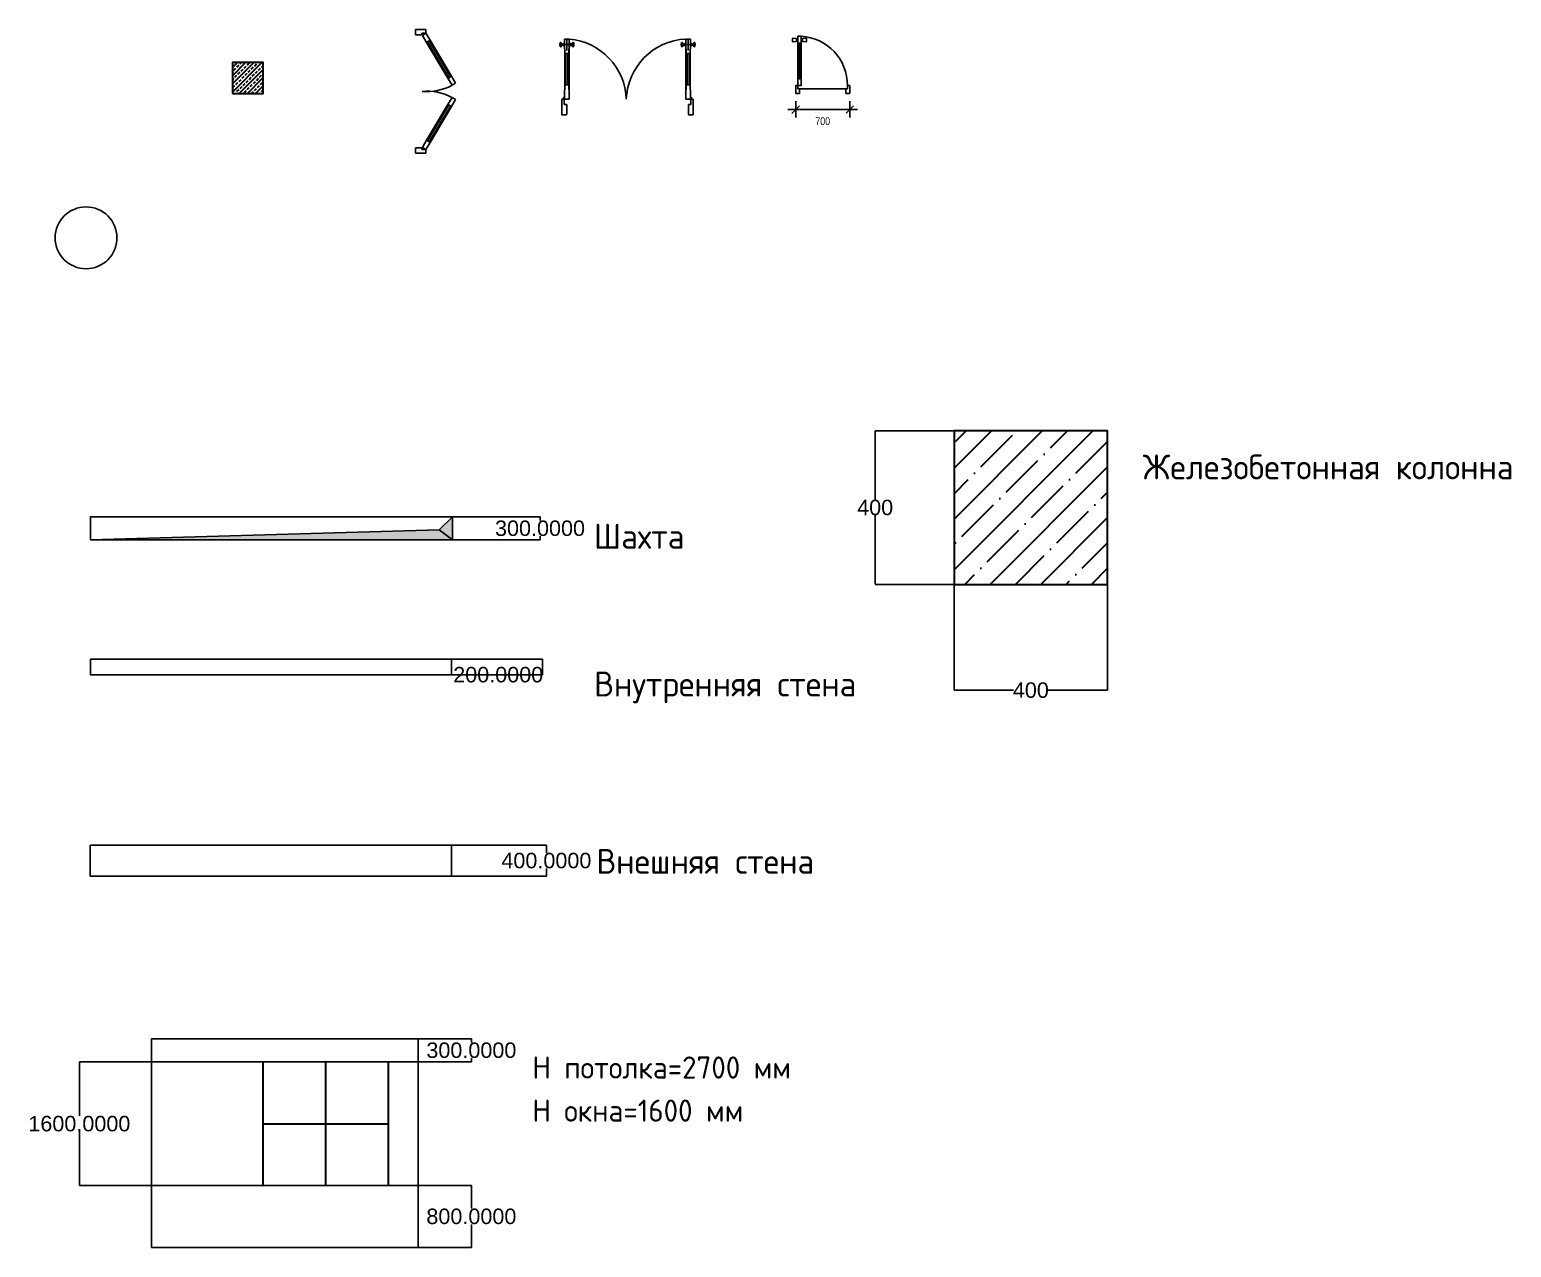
# Model space of a CAD drawing. Header units: millimetres. Extents: x -6014 to 220479, y -27718 to 28747.
# Drawn here: x 161054 to 180236, y 6663 to 22420 of the extents above; entities that cross this region are included whole.
import ezdxf

# ---------------------------------------------------------------- set-up
doc = ezdxf.new("R2010")
doc.units = ezdxf.units.MM
doc.header["$MEASUREMENT"] = 0
doc.linetypes.add('CENTER', pattern=[2, 1.25, -0.25, 0.25, -0.25])
doc.layers.add('Plan 2', color=7, linetype='Continuous')
doc.styles.add('DIM', font='', dxfattribs={"height": 100})
doc.styles.add('gost', font='GOST Common.ttf')
doc.styles.get("Standard").update_dxf_attribs({"font": 'arial.ttf'})
doc.styles.get('DIM').set_extended_font_data('VNI-Helve-Condense')
doc.dimstyles.new('100', dxfattribs={"dimtxt": 100, "dimasz": 100, "dimexe": 100, "dimexo": 100, "dimgap": 100, "dimtad": 2, "dimdec": 0, "dimzin": 0, "dimdsep": 46, "dimtxsty": 'DIM', "dimblk": 'ARCHTICK', "dimcen": 100, "dimdle": 100, "dimadec": 0, "dimazin": 0, "dimtfac": 1, "dimtdec": 0, "dimtofl": 0, "dimtmove": 0, "dimatfit": 3, "dimldrblk": 'ARCHTICK', "dimfxl": 1, "dimtolj": 1, "dimtzin": 0, "dimarcsym": 0})
doc.dimstyles.get("Standard").update_dxf_attribs({"dimtxt": 0.18, "dimasz": 0.18, "dimexe": 0.18, "dimexo": 0.0625, "dimgap": 0.09, "dimtad": 0, "dimtih": 1, "dimtoh": 1, "dimdec": 4, "dimzin": 0, "dimdsep": 46, "dimtxsty": 'Standard', "dimcen": 0.09, "dimadec": 0, "dimazin": 0, "dimtfac": 1, "dimtdec": 4, "dimtofl": 0, "dimtmove": 0, "dimatfit": 3, "dimfxl": 1, "dimtolj": 1, "dimtzin": 0, "dimarcsym": 0})

# ---------------------------------------------------------------- blocks, each defined once
blk = doc.blocks.new('*D4')
at = {"color": 0, "lineweight": -2, "transparency": 16777216}
for p, q in [((166516.6558656619, 14272.43932727888), (167692.5402302899, 14272.43932727888)), ((167692.3602302899, 14272.25932727888), (167692.3602302899, 14072.61932727888)), ((166516.6558656619, 14072.43932727888), (167692.5402302899, 14072.43932727888)), ((167692.3602302899, 14072.25932727888), (167692.1802302899, 14072.25932727888)), ((167692.3602302899, 14072.43932727888), (167692.3602302899, 14072.25932727888))]:
    blk.add_line(p, q, dxfattribs=at)
at = {"color": 0, "transparency": 16777216}
for points in [[(167692.3302302899, 14272.25932727888), (167692.3902302899, 14272.25932727888), (167692.3602302899, 14272.43932727888)], [(167692.3302302899, 14072.61932727888), (167692.3902302899, 14072.61932727888), (167692.3602302899, 14072.43932727888)]]:
    blk.add_solid(points, dxfattribs=at)
at = {"layer": 'Defpoints', "color": 0, "transparency": 16777216}
for p in [(166516.5933656619, 14272.43932727888), (166516.5933656619, 14072.43932727888), (167692.3602302899, 14072.43932727888)]:
    blk.add_point(p, dxfattribs=at)
at = {"color": 0, "transparency": 16777216, "insert": (167120.1939137824, 14072.25932727883), "char_height": 200, "attachment_point": 5}
blk.add_mtext('\\A1;200.0000', dxfattribs=at)
blk = doc.blocks.new('*D5')
at = {"color": 0, "lineweight": -2, "transparency": 16777216}
for p, q in [((166517.4168798254, 11866.92792346492), (167743.7818498172, 11866.92792346492)), ((167743.6018498172, 11866.74792346492), (167743.6018498172, 11769.13252100926)), ((167743.6018498172, 11467.10792346492), (167743.6018498172, 11564.72332592058)), ((166517.4168798254, 11466.92792346492), (167743.7818498172, 11466.92792346492))]:
    blk.add_line(p, q, dxfattribs=at)
at = {"color": 0, "transparency": 16777216}
for points in [[(167743.5718498172, 11866.74792346492), (167743.6318498172, 11866.74792346492), (167743.6018498172, 11866.92792346492)], [(167743.5718498172, 11467.10792346492), (167743.6318498172, 11467.10792346492), (167743.6018498172, 11466.92792346492)]]:
    blk.add_solid(points, dxfattribs=at)
at = {"layer": 'Defpoints', "color": 0, "transparency": 16777216}
for p in [(166517.3543798254, 11866.92792346492), (166517.3543798254, 11466.92792346492), (167743.6018498172, 11466.92792346492)]:
    blk.add_point(p, dxfattribs=at)
at = {"color": 0, "transparency": 16777216, "insert": (167743.6018498172, 11666.92792346487), "char_height": 200, "attachment_point": 5}
blk.add_mtext('\\A1;400.0000', dxfattribs=at)
blk = doc.blocks.new('*D6')
at = {"color": 0, "lineweight": -2, "transparency": 16777216}
for p, q in [((166083.8348278627, 9362.599399940813), (166772.7277922787, 9362.599399940813)), ((166772.5477922787, 9362.419399940813), (166772.5477922787, 9314.872210309162)), ((166083.8348278627, 9062.599399940813), (166772.7277922787, 9062.599399940813)), ((166772.5477922787, 9062.779399940813), (166772.5477922787, 9110.326589572463))]:
    blk.add_line(p, q, dxfattribs=at)
at = {"color": 0, "transparency": 16777216}
for points in [[(166772.5177922787, 9362.419399940813), (166772.5777922787, 9362.419399940813), (166772.5477922787, 9362.599399940813)], [(166772.5177922787, 9062.779399940813), (166772.5777922787, 9062.779399940813), (166772.5477922787, 9062.599399940813)]]:
    blk.add_solid(points, dxfattribs=at)
at = {"layer": 'Defpoints', "color": 0, "transparency": 16777216}
for p in [(166083.7723278627, 9362.599399940813), (166083.7723278627, 9062.599399940813), (166772.5477922787, 9062.599399940813)]:
    blk.add_point(p, dxfattribs=at)
at = {"color": 0, "transparency": 16777216, "insert": (166772.5477922787, 9212.599399940764), "char_height": 200, "attachment_point": 5}
blk.add_mtext('\\A1;300.0000', dxfattribs=at)
blk = doc.blocks.new('*D7')
at = {"color": 0, "lineweight": -2, "transparency": 16777216}
for p, q in [((166083.8348278627, 7462.599399940813), (166772.7277922787, 7462.599399940813)), ((166772.5477922787, 7462.419399940813), (166772.5477922787, 7164.803997485151)), ((166772.5477922787, 6662.779399940813), (166772.5477922787, 6960.394802396475)), ((166083.8348278627, 6662.599399940813), (166772.7277922787, 6662.599399940813))]:
    blk.add_line(p, q, dxfattribs=at)
at = {"color": 0, "transparency": 16777216}
for points in [[(166772.5177922787, 7462.419399940813), (166772.5777922787, 7462.419399940813), (166772.5477922787, 7462.599399940813)], [(166772.5177922787, 6662.779399940813), (166772.5777922787, 6662.779399940813), (166772.5477922787, 6662.599399940813)]]:
    blk.add_solid(points, dxfattribs=at)
at = {"layer": 'Defpoints', "color": 0, "transparency": 16777216}
for p in [(166083.7723278627, 7462.599399940813), (166083.7723278627, 6662.599399940813), (166772.5477922787, 6662.599399940813)]:
    blk.add_point(p, dxfattribs=at)
at = {"color": 0, "transparency": 16777216, "insert": (166772.5477922787, 7062.599399940764), "char_height": 200, "attachment_point": 5}
blk.add_mtext('\\A1;800.0000', dxfattribs=at)
blk = doc.blocks.new('*D8')
at = {"color": 0, "lineweight": -2, "transparency": 16777216}
for p, q in [((162633.7098278627, 9062.599399940813), (161697.6717571319, 9062.599399940813)), ((161697.8517571319, 9062.419399940813), (161697.8517571319, 8364.80399748515)), ((161697.8517571319, 7462.779399940812), (161697.8517571319, 8160.394802396474)), ((162633.7098278627, 7462.599399940813), (161697.6717571319, 7462.599399940812))]:
    blk.add_line(p, q, dxfattribs=at)
at = {"color": 0, "transparency": 16777216}
for points in [[(161697.8217571319, 9062.419399940813), (161697.8817571319, 9062.419399940813), (161697.8517571319, 9062.599399940813)], [(161697.8217571319, 7462.779399940812), (161697.8817571319, 7462.779399940812), (161697.8517571319, 7462.599399940812)]]:
    blk.add_solid(points, dxfattribs=at)
at = {"layer": 'Defpoints', "color": 0, "transparency": 16777216}
for p in [(162633.7723278627, 9062.599399940813), (161697.8517571319, 7462.599399940812), (162633.7723278627, 7462.599399940813)]:
    blk.add_point(p, dxfattribs=at)
at = {"color": 0, "transparency": 16777216, "insert": (161697.8517571319, 8262.599399940766), "char_height": 200, "attachment_point": 5}
blk.add_mtext('\\A1;1600.0000', dxfattribs=at)
blk = doc.blocks.new('*D9')
at = {"color": 0, "lineweight": -2, "transparency": 16777216}
for p, q in [((166527.4368995056, 16117.04385516211), (167661.4654857375, 16117.04385516211)), ((167661.2854857375, 16116.86385516211), (167661.2854857375, 16069.31666553046)), ((166527.4368995056, 15817.04385516211), (167661.4654857375, 15817.04385516211)), ((167661.2854857375, 15817.22385516211), (167661.2854857375, 15864.77104479376))]:
    blk.add_line(p, q, dxfattribs=at)
at = {"color": 0, "transparency": 16777216}
for points in [[(167661.2554857375, 16116.86385516211), (167661.3154857375, 16116.86385516211), (167661.2854857375, 16117.04385516211)], [(167661.2554857375, 15817.22385516211), (167661.3154857375, 15817.22385516211), (167661.2854857375, 15817.04385516211)]]:
    blk.add_solid(points, dxfattribs=at)
at = {"layer": 'Defpoints', "color": 0, "transparency": 16777216}
for p in [(166527.3743995056, 16117.04385516211), (166527.3743995056, 15817.04385516211), (167661.2854857375, 15817.04385516211)]:
    blk.add_point(p, dxfattribs=at)
at = {"color": 0, "transparency": 16777216, "insert": (167661.2854857375, 15967.04385516206), "char_height": 200, "attachment_point": 5}
blk.add_mtext('\\A1;300.0000', dxfattribs=at)
blk = doc.blocks.new('*D2')
at = {"color": 0, "lineweight": -2, "transparency": 16777216}
for p, q in [((173021.7358293234, 16814.20704585455), (173021.7358293234, 13872.32894346229)), ((175008.8865891992, 16814.20704585455), (175008.8865891992, 13872.32894346229)), ((173021.9158293234, 13872.50894346229), (173790.5963797933, 13872.50894346229)), ((175008.7065891992, 13872.50894346229), (174240.0260387292, 13872.50894346229))]:
    blk.add_line(p, q, dxfattribs=at)
at = {"color": 0, "transparency": 16777216}
for points in [[(173021.9158293234, 13872.53894346229), (173021.9158293234, 13872.47894346229), (173021.7358293234, 13872.50894346229)], [(175008.7065891992, 13872.53894346229), (175008.7065891992, 13872.47894346229), (175008.8865891992, 13872.50894346229)]]:
    blk.add_solid(points, dxfattribs=at)
at = {"layer": 'Defpoints', "color": 0, "transparency": 16777216}
for p in [(173021.7358293234, 16814.26954585455), (175008.8865891992, 16814.26954585455), (175008.8865891992, 13872.50894346229)]:
    blk.add_point(p, dxfattribs=at)
at = {"color": 0, "transparency": 16777216, "insert": (174015.3112092613, 13872.50894346229), "char_height": 200, "attachment_point": 5}
blk.add_mtext('\\A1;400', dxfattribs=at)
blk = doc.blocks.new('*D3')
at = {"color": 0, "lineweight": -2, "transparency": 16777216}
for p, q in [((174930.2626148089, 17229.44450700425), (171999.8056167364, 17229.44450700425)), ((171999.9856167364, 17229.26450700425), (171999.9856167364, 16338.07372461815)), ((171999.9856167364, 15242.47374714338), (171999.9856167364, 16133.66452952947)), ((174930.2626148089, 15242.29374714338), (171999.8056167364, 15242.29374714338))]:
    blk.add_line(p, q, dxfattribs=at)
at = {"color": 0, "transparency": 16777216}
for points in [[(171999.9556167364, 17229.26450700425), (172000.0156167364, 17229.26450700425), (171999.9856167364, 17229.44450700425)], [(171999.9556167364, 15242.47374714338), (172000.0156167364, 15242.47374714338), (171999.9856167364, 15242.29374714338)]]:
    blk.add_solid(points, dxfattribs=at)
at = {"layer": 'Defpoints', "color": 0, "transparency": 16777216}
for p in [(171999.9856167364, 17229.44450700425), (174930.3251148089, 17229.44450700425), (174930.3251148089, 15242.29374714338)]:
    blk.add_point(p, dxfattribs=at)
at = {"color": 0, "transparency": 16777216, "insert": (171999.9856167363, 16235.86912707376), "char_height": 200, "attachment_point": 5}
blk.add_mtext('\\A1;400', dxfattribs=at)
blk = doc.blocks.new('A$C036642B2')
for p, q in [((1.568050356581807e-05, 389.0821375646483), (1.568050356581807e-05, 289.0821375646483)), ((1.568050356581807e-05, 289.0821375646192), (1.568050356581807e-05, 389.0821375646192)), ((1.568050356581807e-05, 289.0821375646192), (1.568050356581807e-05, 389.0821375646192)), ((1.568050356581807e-05, 389.0821375646192), (50.00001568050357, 389.0821375646192)), ((35.00001568050357, 289.0821375646192), (1.568050356581807e-05, 289.0821375646192)), ((50.00001568050357, 329.0821375646192), (35.00001568050357, 329.0821375646192)), ((35.00001568050357, 329.0821375646192), (35.00001568050357, 289.0821375646192)), ((35.00001568050357, 289.0821375646192), (55.45143193477998, 323.4585767809622)), ((103.7528941132477, 248.1793050560664), (35.00001568050357, 289.0821375646192)), ((50.00001568050357, 389.0821375646192), (50.00001568050357, 339.0821375646192)), ((50.00001568050357, 339.0821375646192), (50.00001568050357, 329.0821375646192)), ((55.45143193477998, 323.4585767809622), (124.2043103675242, 282.5557442723803)), ((1144.548599426227, 323.4585767809622), (1075.795720993599, 282.5557442723803)), ((1096.247137247876, 248.1793050560664), (1165.000015680504, 289.0821375646192)), ((1165.000015680504, 289.0821375646192), (1144.548599426227, 323.4585767809622)), ((1200.000015680504, 389.0821375646192), (1150.000015680504, 389.0821375646192)), ((1150.000015680504, 389.0821375646192), (1150.000015680504, 339.0821375646192)), ((1150.000015680504, 339.0821375646192), (1150.000015680504, 329.0821375646192)), ((1150.000015680504, 329.0821375646192), (1165.000015680504, 329.0821375646192)), ((1165.000015680504, 329.0821375646192), (1165.000015680504, 289.0821375646192)), ((1165.000015680504, 289.0821375646192), (1200.000015680504, 289.0821375646192)), ((1200.000015680504, 289.0821375646192), (1200.000015680504, 389.0821375646192)), ((1200.000015680504, 289.0821375646192), (1200.000015680504, 389.0821375646192)), ((1200.000015680504, 389.0821375646483), (1200.000015680504, 289.0821375646483)), ((103.7528941132477, 248.1793050560664), (124.2043103675242, 282.5557442723803)), ((124.2043103675242, 282.5557442723803), (103.7528941132477, 248.1793050560664)), ((452.1439505705494, 40.90283009268751), (103.7528941132477, 248.1793050560664)), ((108.8657481767586, 256.7734148601448), (119.0914563038968, 273.9616344683018)), ((457.2568046341767, 49.49693989676598), (108.8657481767586, 256.7734148601448)), ((119.0914563038968, 273.9616344683018), (467.4825127613149, 66.68515950492292)), ((124.2043103675242, 282.5557442723803), (472.5953668248258, 75.2792693090305)), ((1075.795720993599, 282.5557442723803), (727.4046645361814, 75.2792693090305)), ((1080.908575057227, 273.9616344683018), (732.5175185998087, 66.68515950492292)), ((742.7432267269469, 49.49693989676598), (1091.134283184248, 256.7734148601448)), ((747.8560807904578, 40.90283009268751), (1096.247137247876, 248.1793050560664)), ((1075.795720993599, 282.5557442723803), (1096.247137247876, 248.1793050560664)), ((1096.247137247876, 248.1793050560664), (1075.795720993599, 282.5557442723803)), ((1091.134283184248, 256.7734148601448), (1080.908575057227, 273.9616344683018)), ((472.5953668248258, 75.2792693090305), (452.1439505705494, 40.90283009268751)), ((472.5953668248258, 75.2792693090305), (452.1439505705494, 40.90283009268751)), ((452.1439505705494, 40.90283009268751), (520.8968290031771, -2.415850758552551e-06)), ((467.4825127613149, 66.68515950492292), (457.2568046341767, 49.49693989676598)), ((541.3482452574535, 34.37643680046313), (472.5953668248258, 75.2792693090305)), ((520.8968290031771, -2.415850758552551e-06), (541.3482452574535, 34.37643680046313)), ((658.6517861035536, 34.37643680046313), (727.4046645361814, 75.2792693090305)), ((679.10320235783, -2.415850758552551e-06), (658.6517861035536, 34.37643680046313)), ((747.8560807904578, 40.90283009268751), (679.10320235783, -2.415850758552551e-06)), ((727.4046645361814, 75.2792693090305), (747.8560807904578, 40.90283009268751)), ((727.4046645361814, 75.2792693090305), (747.8560807904578, 40.90283009268751)), ((732.5175185998087, 66.68515950492292), (742.7432267269469, 49.49693989676598))]:
    blk.add_line(p, q)
for centre, start, end in [((76.72966847388307, 280.4328576341359), 332.1893142338084, 4.963518697352358), ((1123.27036288724, 280.4328576341359), 175.0364813026476, 207.8106857661916)]:
    blk.add_arc(centre, 525.5014275244889, start, end)
blk = doc.blocks.new('A$C5B1F248E')
for p, q in [((70.35607905111829, 639.9999866354337), (70.35607905111829, 199.9999866354337)), ((87.85607905111829, 649.9999866354337), (87.85607905111829, 189.9999866354337)), ((90.35607905111829, 649.9999866354337), (90.35607905111829, 189.9999866354337)), ((92.85607905111829, 649.9999866354337), (92.85607905111829, 189.9999866354337)), ((110.3560790511183, 639.9999866354337), (110.3560790511183, 199.9999866354337)), ((690.3560790511183, 59.99998663543374), (90.35607905111829, 59.99998663543374))]:
    blk.add_line(p, q)
for points in [[(45.49748858721432, 669.5497384949413), (5.49748858721432, 665.5497384949413, -0.4437164408394785), (-3.000789001816884e-05, 670.5249244459992), (-3.000789001816884e-05, 709.4750488248828, -0.4437164408394787), (5.49748858721432, 714.4502347759262), (45.49748858721432, 710.4502347759262, -0.3853135861201609), (49.99996999210998, 705.4750488248828), (49.99996999210998, 674.5249244459992, -0.3853135861201725)], [(135.2146695150223, 669.5497384949413), (175.2146695150223, 665.5497384949413, 0.4437164408394785), (180.7121881101266, 670.5249244459992), (180.7121881101266, 709.4750488248828, 0.4437164408394787), (175.2146695150223, 714.4502347759262), (135.2146695150223, 710.4502347759262, 0.3853135861201609), (130.7121881101266, 705.4750488248828), (130.7121881101266, 674.5249244459992, 0.3853135861201725)]]:
    blk.add_lwpolyline(points, format="xyb", close=True)
for points in [[(70.35607905111829, 684.9999866354337), (49.99996999210998, 684.9999866354337), (49.99996999210998, 694.9999866354337), (70.35607905111829, 694.9999866354337)], [(110.3560790511183, 684.9999866354337), (130.7121881101266, 684.9999866354337), (130.7121881101266, 694.9999866354337), (110.3560790511183, 694.9999866354337)]]:
    blk.add_lwpolyline(points, close=True)
for points in [[(95.35607905111829, 639.9999866354337), (110.3560790511183, 639.9999866354337), (110.3560790511183, 739.9999866354337), (70.35607905111829, 739.9999866354337), (70.35607905111829, 639.9999866354337), (85.35607905111829, 639.9999866354337), (85.35607905111829, 649.9999866354337), (95.35607905111829, 649.9999866354337), (95.35607905111829, 639.9999866354337)], [(95.35607905111829, 199.9999866354337), (110.3560790511183, 199.9999866354337), (110.3560790511183, 99.99998663543374), (70.35607905111829, 99.99998663543374), (70.35607905111829, 199.9999866354337), (85.35607905111829, 199.9999866354337), (85.35607905111829, 189.9999866354337), (95.35607905111829, 189.9999866354337), (95.35607905111829, 199.9999866354337)], [(70.35607905111829, 99.99998663543374), (70.35607905111829, 59.99998663543374), (90.35607905111829, 59.99998663543374), (90.35607905111829, -1.336456625722349e-05), (40.35607905111829, -1.336456625722349e-05), (40.35607905111829, 99.99998663543374), (70.35607905111829, 99.99998663543374)], [(710.3560790511183, 99.99998663543374), (710.3560790511183, 59.99998663543374), (690.3560790511183, 59.99998663543374), (690.3560790511183, -1.336456625722349e-05), (740.3560790511183, -1.336456625722349e-05), (740.3560790511183, 99.99998663543374), (710.3560790511183, 99.99998663543374)]]:
    blk.add_lwpolyline(points)
for centre, radius, start, end in [((87.38251488217793, 640.9247528494452), 8.252229096188765, 186.4342288796848, 273.2897950878696), ((93.32964322005864, 640.9247528494452), 8.252229096188765, 266.7102049121305, 353.5657711203152), ((73.80351901427639, 104.481961600919), 636.5683386636757, 359.596586327819, 86.70819314022081), ((87.38251488217793, 199.0752204214223), 8.252229096188765, 86.71020491213042, 173.5657711203152), ((93.32964322005864, 199.0752204214223), 8.252229096188765, 6.434228879684772, 93.28979508786959)]:
    blk.add_arc(centre, radius, start, end)
blk = doc.blocks.new('_ArchTick')
at = {"color": 0, "linetype": 'ByBlock', "const_width": 0.15}
blk.add_lwpolyline([(-0.5, -0.5), (0.5, 0.5)], dxfattribs=at)
blk = doc.blocks.new('*D14')
at = {"color": 0, "lineweight": -2, "transparency": 16777216}
for p, q in [((170970.9786814357, 21495.6967938832), (170970.9786814357, 21285.53863249803)), ((171670.9786814357, 21495.6967938832), (171670.9786814357, 21285.53863249803)), ((170870.9786814357, 21385.53863249803), (171770.9786814357, 21385.53863249803))]:
    blk.add_line(p, q, dxfattribs=at)
at = {"layer": 'Defpoints', "color": 0, "transparency": 16777216}
for p in [(170970.9786814357, 21595.6967938832), (171670.9786814357, 21595.6967938832), (171670.9786814357, 21385.53863249803)]:
    blk.add_point(p, dxfattribs=at)
at = {"color": 0, "lineweight": -2, "transparency": 16777216, "xscale": 100, "yscale": 100, "zscale": 100, "rotation": 180}
blk.add_blockref('_ArchTick', (170970.9786814357, 21385.53863249803), dxfattribs=at)
at = {"color": 0, "lineweight": -2, "transparency": 16777216, "xscale": 100, "yscale": 100, "zscale": 100}
blk.add_blockref('_ArchTick', (171670.9786814357, 21385.53863249803), dxfattribs=at)
at = {"color": 0, "transparency": 16777216, "insert": (171320.9786814357, 21235.53863249803), "char_height": 100, "attachment_point": 5, "style": 'DIM'}
blk.add_mtext('\\A1;700', dxfattribs=at)
blk = doc.blocks.new('A$C4CA245AF')
for p, q in [((67.36094089855033, 979.9595934731333), (129.8609408985503, 979.9595934731333)), ((67.36094089855033, 854.9595934731333), (67.36094089855033, 979.9595934731333)), ((98.61094089855033, 979.9595934731333), (98.61094089855033, 832.174258114901)), ((129.8609408985503, 979.9595934731333), (129.8609408985503, 854.9595934731333)), ((1699.611726614428, 979.9595934731333), (1637.111726614428, 979.9595934731333)), ((1637.111726614428, 979.9595934731333), (1637.111726614428, 854.9595934731333)), ((1668.361726614428, 979.9595934731333), (1668.361726614428, 832.174258114901)), ((1699.611726614428, 854.9595934731333), (1699.611726614428, 979.9595934731333)), ((2.283860521856695e-05, 907.3324339242099), (87.9066954280861, 907.3324339242099)), ((10.58190649260359, 929.0962460042356), (10.58190649260359, 907.5672418308823)), ((10.58190649260359, 886.0382376631169), (10.58190649260359, 907.5672418308823)), ((37.50978926826792, 916.2361260225443), (37.50978926826792, 907.5672418308823)), ((37.50978926826792, 898.8983576466708), (37.50978926826792, 907.5672418308823)), ((41.06906608004647, 915.8476061170368), (41.06906608004647, 907.5672418308823)), ((50.3465088110097, 915.8476061170368), (41.06906608004647, 915.8476061170368)), ((41.06906608004647, 899.2868775503157), (41.06906608004647, 907.5672418308823)), ((50.3465088110097, 899.2868775503157), (41.06906608004647, 899.2868775503157)), ((55.80662189681607, 915.8476061170368), (50.3465088110097, 915.8476061170368)), ((55.80662189681607, 899.2868775503157), (50.3465088110097, 899.2868775503157)), ((55.80662189681607, 918.8285572213499), (55.80662189681607, 907.5672418308823)), ((55.80662189681607, 896.3059264478652), (55.80662189681607, 907.5672418308823)), ((60.77736292291956, 925.4528771677433), (60.77736292291956, 907.5672418308823)), ((60.77736292291956, 889.6816064996092), (60.77736292291956, 907.5672418308823)), ((73.6109409060009, 854.9595934731333), (67.36094089855033, 854.9595934731333)), ((70.48594089109974, 854.9595934731333), (70.48594089109974, 324.9595934731333)), ((73.6109409060009, 805.3005148881493), (73.6109409060009, 854.9595934731333)), ((86.45186231542903, 792.4595934731333), (86.45186231542903, 387.4595934731333)), ((110.7700194891222, 792.4595934731333), (86.45186231542903, 792.4595934731333)), ((197.221858965946, 907.3324339242099), (109.3151863466628, 907.3324339242099)), ((110.7700194891222, 387.4595934731333), (110.7700194891222, 792.4595934731333)), ((129.8609408985503, 854.9595934731333), (123.6109408985503, 854.9595934731333)), ((123.6109408985503, 854.9595934731333), (123.6109408985503, 805.3005148881493)), ((126.7359409134515, 324.9595934731333), (126.7359409134515, 854.9595934731333)), ((136.4445188816317, 925.4528771677433), (136.4445188816317, 907.5672418308823)), ((136.4445188816317, 889.6816064996092), (136.4445188816317, 907.5672418308823)), ((141.4152599077352, 918.8285572213499), (141.4152599077352, 907.5672418308823)), ((141.4152599077352, 915.8476061170368), (146.875372986091, 915.8476061170368)), ((141.4152599077352, 896.3059264478652), (141.4152599077352, 907.5672418308823)), ((141.4152599077352, 899.2868775503157), (146.875372986091, 899.2868775503157)), ((146.875372986091, 915.8476061170368), (156.1528157245048, 915.8476061170368)), ((146.875372986091, 899.2868775503157), (156.1528157245048, 899.2868775503157)), ((156.1528157245048, 915.8476061170368), (156.1528157245048, 907.5672418308823)), ((156.1528157245048, 899.2868775503157), (156.1528157245048, 907.5672418308823)), ((159.7120925288327, 916.2361260225443), (159.7120925288327, 907.5672418308823)), ((159.7120925288327, 898.8983576466708), (159.7120925288327, 907.5672418308823)), ((186.6399753044971, 929.0962460042356), (186.6399753044971, 907.5672418308823)), ((186.6399753044971, 886.0382376631169), (186.6399753044971, 907.5672418308823)), ((1569.750808547033, 907.3324339242099), (1657.657481166316, 907.3324339242099)), ((1580.332692208482, 929.0962460042356), (1580.332692208482, 907.5672418308823)), ((1580.332692208482, 886.0382376631169), (1580.332692208482, 907.5672418308823)), ((1607.260574984146, 916.2361260225443), (1607.260574984146, 907.5672418308823)), ((1607.260574984146, 898.8983576466708), (1607.260574984146, 907.5672418308823)), ((1610.819851795924, 915.8476061170368), (1610.819851795924, 907.5672418308823)), ((1620.097294526888, 915.8476061170368), (1610.819851795924, 915.8476061170368)), ((1610.819851795924, 899.2868775503157), (1610.819851795924, 907.5672418308823)), ((1620.097294526888, 899.2868775503157), (1610.819851795924, 899.2868775503157)), ((1625.557407605243, 915.8476061170368), (1620.097294526888, 915.8476061170368)), ((1625.557407605243, 899.2868775503157), (1620.097294526888, 899.2868775503157)), ((1625.557407605243, 918.8285572213499), (1625.557407605243, 907.5672418308823)), ((1625.557407605243, 896.3059264478652), (1625.557407605243, 907.5672418308823)), ((1630.528148631347, 925.4528771677433), (1630.528148631347, 907.5672418308823)), ((1630.528148631347, 889.6816064996092), (1630.528148631347, 907.5672418308823)), ((1637.111726614428, 854.9595934731333), (1643.361726621879, 854.9595934731333)), ((1640.236726599527, 324.9595934731333), (1640.236726599527, 854.9595934731333)), ((1643.361726621879, 854.9595934731333), (1643.361726621879, 805.3005148881493)), ((1656.202648023856, 387.4595934731333), (1656.202648023856, 792.4595934731333)), ((1656.202648023856, 792.4595934731333), (1680.52080519755, 792.4595934731333)), ((1766.972644681824, 907.3324339242099), (1679.065972092343, 907.3324339242099)), ((1680.52080519755, 792.4595934731333), (1680.52080519755, 387.4595934731333)), ((1693.361726606978, 805.3005148881493), (1693.361726606978, 854.9595934731333)), ((1693.361726606978, 854.9595934731333), (1699.611726614428, 854.9595934731333)), ((1696.486726621879, 854.9595934731333), (1696.486726621879, 324.9595934731333)), ((1706.19530459751, 925.4528771677433), (1706.19530459751, 907.5672418308823)), ((1706.19530459751, 889.6816064996092), (1706.19530459751, 907.5672418308823)), ((1711.166045616163, 918.8285572213499), (1711.166045616163, 907.5672418308823)), ((1711.166045616163, 915.8476061170368), (1716.626158701969, 915.8476061170368)), ((1711.166045616163, 896.3059264478652), (1711.166045616163, 907.5672418308823)), ((1711.166045616163, 899.2868775503157), (1716.626158701969, 899.2868775503157)), ((1716.626158701969, 915.8476061170368), (1725.903601432932, 915.8476061170368)), ((1716.626158701969, 899.2868775503157), (1725.903601432932, 899.2868775503157)), ((1725.903601432932, 915.8476061170368), (1725.903601432932, 907.5672418308823)), ((1725.903601432932, 899.2868775503157), (1725.903601432932, 907.5672418308823)), ((1729.462878244711, 916.2361260225443), (1729.462878244711, 907.5672418308823)), ((1729.462878244711, 898.8983576466708), (1729.462878244711, 907.5672418308823)), ((1756.390761020375, 929.0962460042356), (1756.390761020375, 907.5672418308823)), ((1756.390761020375, 886.0382376631169), (1756.390761020375, 907.5672418308823)), ((110.7700194891222, 387.4595934731333), (86.45186231542903, 387.4595934731333)), ((1656.202648023856, 387.4595934731333), (1680.52080519755, 387.4595934731333)), ((33.48633375276404, 199.9999871162145), (64.73633375276404, 199.9999871162145)), ((33.48633375276404, -1.288006023969501e-05), (33.48633375276404, 199.9999871162145)), ((64.73633375276404, 199.9999871162145), (64.73633375276404, 134.9999871143518)), ((67.36094089855033, 324.9595934731333), (67.36094089855033, 199.9595934731333)), ((73.6109409060009, 324.9595934731333), (67.36094089855033, 324.9595934731333)), ((67.36094089855033, 199.9595934731333), (129.8609408985503, 199.9595934731333)), ((73.6109409060009, 374.6186720581172), (73.6109409060009, 324.9595934731333)), ((123.6109408985503, 324.9595934731333), (123.6109408985503, 374.6186720581172)), ((129.8609408985503, 324.9595934731333), (123.6109408985503, 324.9595934731333)), ((129.8609408985503, 199.9595934731333), (129.8609408985503, 324.9595934731333)), ((1637.111726614428, 324.9595934731333), (1643.361726621879, 324.9595934731333)), ((1637.111726614428, 199.9595934731333), (1637.111726614428, 324.9595934731333)), ((1699.611726614428, 199.9595934731333), (1637.111726614428, 199.9595934731333)), ((1643.361726621879, 324.9595934731333), (1643.361726621879, 374.6186720581172)), ((1693.361726606978, 374.6186720581172), (1693.361726606978, 324.9595934731333)), ((1693.361726606978, 324.9595934731333), (1699.611726614428, 324.9595934731333)), ((1699.611726614428, 324.9595934731333), (1699.611726614428, 199.9595934731333)), ((1702.236333760215, 199.9999871162145), (1702.236333760215, 134.9999871143518)), ((1733.486333760215, 199.9999871162145), (1702.236333760215, 199.9999871162145)), ((1733.486333760215, -1.288006023969501e-05), (1733.486333760215, 199.9999871162145)), ((64.73633375276404, 134.9999871143518), (95.98633375276404, 134.9999871143518)), ((95.98633375276404, 134.9999871143518), (95.98633372296172, 10.83758737346216)), ((1702.236333760215, 134.9999871143518), (1670.986333760215, 134.9999871143518)), ((1670.986333760215, 134.9999871143518), (1670.986333790017, 10.83758737346216)), ((85.14873350669222, -1.288006023969501e-05), (33.48633375276404, -1.288006023969501e-05)), ((1681.823934006286, -1.288006023969501e-05), (1733.486333760215, -1.288006023969501e-05))]:
    blk.add_line(p, q)
at = {"linetype": 'CENTER'}
for p, q in [((47.3838561053999, 214.6901700088201), (72.86187426258402, 214.6901700088201)), ((59.61325964589196, 198.6824691967486), (59.61325964589196, 227.4355550819455)), ((1719.588811407579, 214.6901700088201), (1694.110793250395, 214.6901700088201)), ((1707.359407874537, 198.6824691967486), (1707.359407874537, 227.4355550819455))]:
    blk.add_line(p, q, dxfattribs=at)
for centre in [(59.61325964589196, 214.6901700088201), (1707.359407874537, 214.6901700088201)]:
    blk.add_circle(centre, 5.608031300141646, dxfattribs=at)
at = {"linetype": 'Continuous', "ltscale": 30}
for centre, radius, start, end in [((55.88861594606715, 170.8377063461958), 812.4962357155325, 2.056913643085395, 84.77637075539704), ((1675.712525996161, 172.5648871531157), 808.3169140271231, 92.7371744050546, 178.0549492725209)]:
    blk.add_arc(centre, radius, start, end, dxfattribs=at)
for centre, radius, start, end in [((17.73246330280381, 928.151780359578), 7.212660943152398, 10.18726613794313, 172.4757663707445), ((17.73246330280381, 886.9827033096371), 7.212660943151335, 187.5242336292555, 349.8127338620569), ((41.06906608004647, 932.3453438097058), 16.49773769268722, 190.1872661379431, 270), ((41.06906608004647, 882.7891398595093), 16.49773769294188, 90, 169.8127338620569), ((59.4518384810217, 919.9037294724403), 3.800473580368921, 69.58736318368207, 196.433649623352), ((59.4518384810217, 895.2307541967748), 3.800473580368921, 163.5663503766479, 290.412636816318), ((69.89831505228358, 926.260062970352), 9.156599641332685, 106.0877229115221, 185.0573848733941), ((69.89831505228358, 888.8744206970005), 9.156599641332685, 174.9426151266059, 253.9122770884779), ((86.45186231542903, 805.3005148881493), 12.84092142044756, 180, 270), ((110.7700194891222, 805.3005148881493), 12.84092142042937, 270, 0), ((127.3235667522677, 926.260062970352), 9.156599641332685, 354.9426151266059, 73.91227708847786), ((127.3235667522677, 888.8744206970005), 9.156599641332685, 286.0877229115221, 5.057384873394115), ((137.7700433235295, 919.9037294724403), 3.800473580368921, 343.5663503766479, 110.4126368163179), ((137.7700433235295, 895.2307541967748), 3.800473580368921, 249.587363183682, 16.43364962335205), ((156.1528157245048, 932.3453438097058), 16.49773769262174, 270, 349.8127338620569), ((156.1528157245048, 882.7891398595093), 16.4977376928764, 10.18726613794313, 90), ((179.4894185017474, 928.151780359578), 7.212660943150609, 7.52423362925556, 169.8127338620569), ((179.4894185017474, 886.9827033096371), 7.212660943151335, 190.1872661379431, 352.4757663707445), ((1587.483249011231, 928.151780359578), 7.212660943150609, 10.18726613794313, 172.4757663707445), ((1587.483249011231, 886.9827033096371), 7.212660943151335, 187.5242336292555, 349.8127338620569), ((1610.819851795924, 932.3453438097058), 16.49773769262174, 190.1872661379431, 270), ((1610.819851795924, 882.7891398595093), 16.4977376928764, 90, 169.8127338620569), ((1629.202624189449, 919.9037294724403), 3.800473580368921, 69.58736318368207, 196.433649623352), ((1629.202624189449, 895.2307541967748), 3.800473580368921, 163.5663503766479, 290.412636816318), ((1639.649100768162, 926.260062970352), 9.156599641332685, 106.0877229115221, 185.0573848733941), ((1639.649100768162, 888.8744206970005), 9.156599641332685, 174.9426151266059, 253.9122770884779), ((1656.202648023856, 805.3005148881493), 12.84092142042937, 180, 270), ((1680.52080519755, 805.3005148881493), 12.84092142044756, 270, 0), ((1697.074352460695, 926.260062970352), 9.156599641332685, 354.9426151266059, 73.91227708847786), ((1697.074352460695, 888.8744206970005), 9.156599641332685, 286.0877229115221, 5.057384873394115), ((1707.520829039408, 919.9037294724403), 3.800473580368921, 343.5663503766479, 110.4126368163179), ((1707.520829039408, 895.2307541967748), 3.800473580368921, 249.587363183682, 16.43364962335205), ((1725.903601432932, 932.3453438097058), 16.49773769268722, 270, 349.8127338620569), ((1725.903601432932, 882.7891398595093), 16.49773769294188, 10.18726613794313, 90), ((1749.240204217625, 928.151780359578), 7.212660943152398, 7.52423362925556, 169.8127338620569), ((1749.240204217625, 886.9827033096371), 7.212660943151335, 190.1872661379431, 352.4757663707445), ((86.45186231542903, 374.6186720581172), 12.84092142044756, 90, 180), ((110.7700194891222, 374.6186720581172), 12.84092142042937, 0, 90), ((1656.202648023856, 374.6186720581172), 12.84092142042937, 90, 180), ((1680.52080519755, 374.6186720581172), 12.84092142044756, 0, 90), ((85.14873350669222, 10.83758737346216), 10.83760025109903, 270, 0), ((1681.823934006286, 10.83758737346216), 10.83760025109903, 180, 270)]:
    blk.add_arc(centre, radius, start, end)

msp = doc.modelspace()

# ---------------------------------------------------------------- hatches: boundary and pattern name
at = {"lineweight": 30, "true_color": 0x000000, "transparency": 33554687}
h = msp.add_hatch(dxfattribs=at)
h.set_pattern_fill('ANSI33', color=18, scale=300, angle=-1.272221872585407e-14)
h.set_pattern_definition([(44.99999999999999, (69418.86347099068, 9765.243909595418), (-53.03300858899105, 53.03300858899108), []), (44.99999999999999, (69471.89647949068, 9765.243909595418), (-53.03300858899105, 53.03300858899108), [37.5, -18.75])])
h.paths.add_polyline_path([(163678.3640697855, 21994.48281130476), (163678.3640697855, 21594.48281130476), (164078.3640697855, 21594.48281130476), (164078.3640697855, 21994.48281130476)])
at = {"lineweight": 30, "transparency": 33554628}
h = msp.add_hatch(dxfattribs=at)
h.set_pattern_fill('ANSI35', color=1, scale=1854.674042534875, angle=-1.272221872585407e-14)
h.set_pattern_definition([(44.99999999999999, (66976.12287066504, -7991.953200954595), (-327.8631480917693, 327.8631480917695), []), (44.99999999999999, (67303.98601820665, -7991.953200954595), (-327.8631480917693, 327.8631480917695), [579.5856382921486, -115.9171276584297, 0, -115.9171276584297])])
h.paths.add_polyline_path([(173021.7358293234, 17229.44450700424), (173021.7358293234, 15242.29374714337), (175008.8865891992, 15242.29374714337), (175008.8865891992, 17229.44450700424)])
at = {"lineweight": 30, "true_color": 0x000000, "transparency": 33554687}
h = msp.add_hatch(color=18, dxfattribs=at)
h.dxf.hatch_style = 1
h.paths.add_polyline_path([(166527.3743995054, 16117.04385516189), (166357.1895280702, 15946.05979850284), (166527.3743995054, 15817.04385515444)])
h = msp.add_hatch(color=18, dxfattribs=at)
h.dxf.hatch_style = 1
h.paths.add_polyline_path([(166527.374399498, 15817.04385516189), (166357.1895399241, 15946.05978950999), (161841.3029244764, 15817.04385516189)])

# ---------------------------------------------------------------- linework, layer by layer
at = {"color": 18, "true_color": 0x000000}
for p, q in [((166357.1895283312, 15946.05978918262), (161841.3029244766, 15817.0438551621)), ((161839.0198820159, 11466.92792346491), (161839.0198820159, 11866.92792346491)), ((161841.3029244766, 11866.92792346491), (166517.3543798253, 11866.92792346491)), ((166517.3543798253, 11866.92792346491), (166517.3543798253, 11466.92792346491)), ((166517.3543798253, 11466.92792346491), (161839.0198820159, 11466.92792346491)), ((166083.7723278627, 7462.599399940809), (162633.7723278627, 7462.599399940809)), ((166083.7723278627, 6662.599399940809), (166083.7723278627, 7462.599399940809))]:
    msp.add_line(p, q, dxfattribs=at)
at = {"color": 18, "lineweight": 30, "true_color": 0x000000}
for points in [[(163678.3640697896, 21594.48281130497), (164078.3640697896, 21594.48281130497), (164078.3640697896, 21994.48281130497), (163678.3640697896, 21994.48281130497)], [(173021.7358293235, 15242.29374714359), (175008.8865891993, 15242.29374714359), (175008.8865891993, 17229.44450700446), (173021.7358293235, 17229.44450700446)]]:
    msp.add_lwpolyline(points, close=True, dxfattribs=at)
at = {"color": 152, "true_color": 0x2776bb}
msp.add_lwpolyline([(164078.3640697855, 21594.48281130476), (163678.3640697855, 21594.48281130476)], dxfattribs=at)
at = {"color": 18, "true_color": 0x000000}
for points in [[(161841.3029244766, 15817.0438551621), (161841.3029244766, 16117.0438551621), (166527.3743995056, 16117.0438551621), (166527.3743995056, 15817.0438551621), (161841.3029244766, 15817.0438551621)], [(166527.3743995129, 15817.04385515444), (166357.1895280702, 15946.05979850284), (166527.3743995054, 16117.04385516189)], [(161843.7128026113, 14272.43932727887), (166516.5933656618, 14272.43932727887), (166516.5933656618, 14072.43932727887), (161841.3029244766, 14072.43932727887), (161841.3029244766, 14272.43932727887)], [(162633.7723278627, 6662.599399940809), (162633.7723278627, 9362.59939994081), (166083.7723278627, 9362.59939994081), (166083.7723278627, 6662.599399940809), (162633.7723278627, 6662.599399940809)], [(166083.7723278627, 9362.59939994081), (162633.7723278627, 9362.59939994081)], [(166083.7723278627, 9062.59939994081), (162633.7723278627, 9062.59939994081)], [(164072.4695817158, 9062.59939994081), (164072.4695817158, 7462.599399940809)], [(165697.1079599783, 9062.59939994081), (164072.4695817158, 9062.59939994081)]]:
    msp.add_lwpolyline(points, dxfattribs=at)
at = {"color": 152, "lineweight": 30, "true_color": 0x2776bb}
for points in [[(164072.4695817158, 9062.59939994081), (164072.4695817158, 7462.599399940809)], [(164884.788770847, 9062.59939994081), (164884.788770847, 7462.599399940809)], [(165697.1079599783, 9062.59939994081), (165697.1079599783, 7462.599399940809)], [(164072.4695817156, 8262.599399940591), (165697.1079599781, 8262.599399940591)]]:
    msp.add_lwpolyline(points, dxfattribs=at)
at = {"color": 18, "true_color": 0x000000}
msp.add_circle((161784.4699168789, 19726.59523551865), 400, dxfattribs=at)

# ---------------------------------------------------------------- block references
for name, p in [('A$C4CA245AF', (167910.8033044618, 21318.74579199091)), ('A$C5B1F248E', (170930.6226023845, 21595.69680724777))]:
    msp.add_blockref(name, p)
at = {"layer": 'Plan 2', "xscale": -1.331161763209833, "yscale": 1.331161763209833, "zscale": 1.331161763209833, "rotation": 90}
msp.add_blockref('A$C036642B2', (166568.5936600187, 22420.44287057227), dxfattribs=at)

# ---------------------------------------------------------------- texts
at = {"color": 18, "true_color": 0x000000, "attachment_point": 1, "style": 'gost'}
for s, width, gutter_width, insert, char_height in [('Железобетонная колонна', 4542.149597511546, 0.1609546856263614, (175464.2922810712, 16922.49330918732), 321.9093712527227), ('Шахта', 4542.149597511546, 0.1609546856263614, (168357.9573086275, 16024.61096075318), 321.9093712527227), ('Внутренняя стена', 4542.149597511546, 0.1609546856263614, (168360.7843267246, 14113.13115645341), 321.9093712527227), ('Внешняя стена', 4542.149597511546, 0.1609546856263614, (168390.807752855, 11818.93127684436), 321.9093712527227), ('H потолка=2700 мм', 4044.130466291402, 0.1433069813884016, (167564.387614481, 9133.032290877323), 286.6139627768031), ('H окна=1600 мм', 4044.130466291402, 0.1433069813884016, (167564.387614481, 8575.233500765185), 286.6139627768031)]:
    msp.add_mtext_dynamic_manual_height_columns(s, width=width, gutter_width=gutter_width, heights=[0], dxfattribs=dict(at, insert=insert, char_height=char_height))

# ---------------------------------------------------------------- dimensions: what is measured, and where the dimension line sits
dim = msp.add_linear_dim(base=(171670.9786814357, 21385.53863249803), p1=(170970.9786814357, 21595.6967938832), p2=(171670.9786814357, 21595.6967938832), dimstyle='100')
dim.commit()
dim.dimension.update_dxf_attribs({"geometry": '*D14', "text_midpoint": (171320.9786814357, 21235.53863249803)})
at = {"color": 18, "true_color": 0x000000}
dim = msp.add_linear_dim(base=(171999.9856167364, 17229.44450700425), p1=(174930.3251148088, 15242.29374714337), p2=(174930.3251148088, 17229.44450700424), angle=90, text='400', dimstyle='Standard', override={"dimtxt": 200}, dxfattribs=at)
dim.commit()
dim.dimension.update_dxf_attribs({"geometry": '*D3', "text_midpoint": (171999.9856167363, 16235.86912707376)})
dim = msp.add_linear_dim(base=(175008.8865891992, 13872.50894346229), p1=(173021.7358293234, 16814.26954585455), p2=(175008.8865891992, 16814.26954585455), text='400', dimstyle='Standard', override={"dimtxt": 200}, dxfattribs=at)
dim.commit()
dim.dimension.update_dxf_attribs({"geometry": '*D2', "text_midpoint": (174015.3112092613, 13872.50894346229)})
for p1, p2, distance, picture, middle in [((166527.3743995056, 16117.0438551621), (166527.3743995056, 15817.0438551621), 1133.9110862318776, '*D9', (167661.2854857375, 15967.04385516206)), ((166083.7723278627, 9362.59939994081), (166083.7723278627, 9062.59939994081), 688.7754644159868, '*D6', (166772.5477922787, 9212.599399940764)), ((162633.7723278627, 9062.59939994081), (162633.7723278627, 7462.599399940809), -935.9205707308138, '*D8', (161697.8517571319, 8262.599399940766)), ((166083.7723278627, 7462.599399940809), (166083.7723278627, 6662.599399940809), 688.7754644159868, '*D7', (166772.5477922787, 7062.599399940764))]:
    dim = msp.add_aligned_dim(p1=p1, p2=p2, distance=distance, dimstyle='Standard', override={"dimtxt": 200}, dxfattribs=at)
    dim.commit()
    dim.dimension.update_dxf_attribs({"geometry": picture, "text_midpoint": middle})
for base, p1, p2, picture, middle in [((167692.3602302899, 14072.43932727888), (166516.5933656618, 14272.43932727887), (166516.5933656618, 14072.43932727887), '*D4', (167120.1939137824, 14072.25932727883)), ((167743.6018498172, 11466.92792346492), (166517.3543798253, 11866.92792346491), (166517.3543798253, 11466.92792346491), '*D5', (167743.6018498172, 11666.92792346487))]:
    dim = msp.add_linear_dim(base=base, p1=p1, p2=p2, angle=90, dimstyle='Standard', override={"dimtxt": 200}, dxfattribs=at)
    dim.commit()
    dim.dimension.update_dxf_attribs({"geometry": picture, "text_midpoint": middle})

doc.saveas('drawing.dxf')
